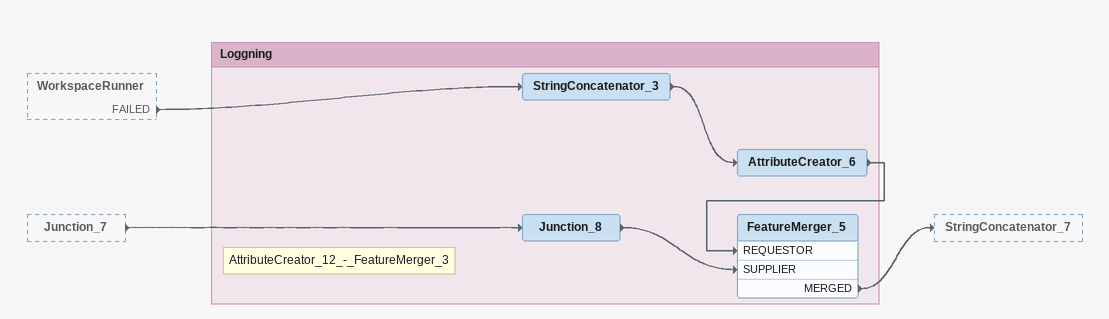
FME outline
WorkspaceRunner [outside]
    FAILED -> StringConcatenator_3
Junction_7 [outside]
    -> Junction_8

Bookmark: Loggning
Note: AttributeCreator_12_-_FeatureMerger_3
Junction_8
    -> FeatureMerger_5 [SUPPLIER]
StringConcatenator_3
    -> AttributeCreator_6
AttributeCreator_6
    -> FeatureMerger_5 [REQUESTOR]
FeatureMerger_5
    MERGED -> StringConcatenator_7
